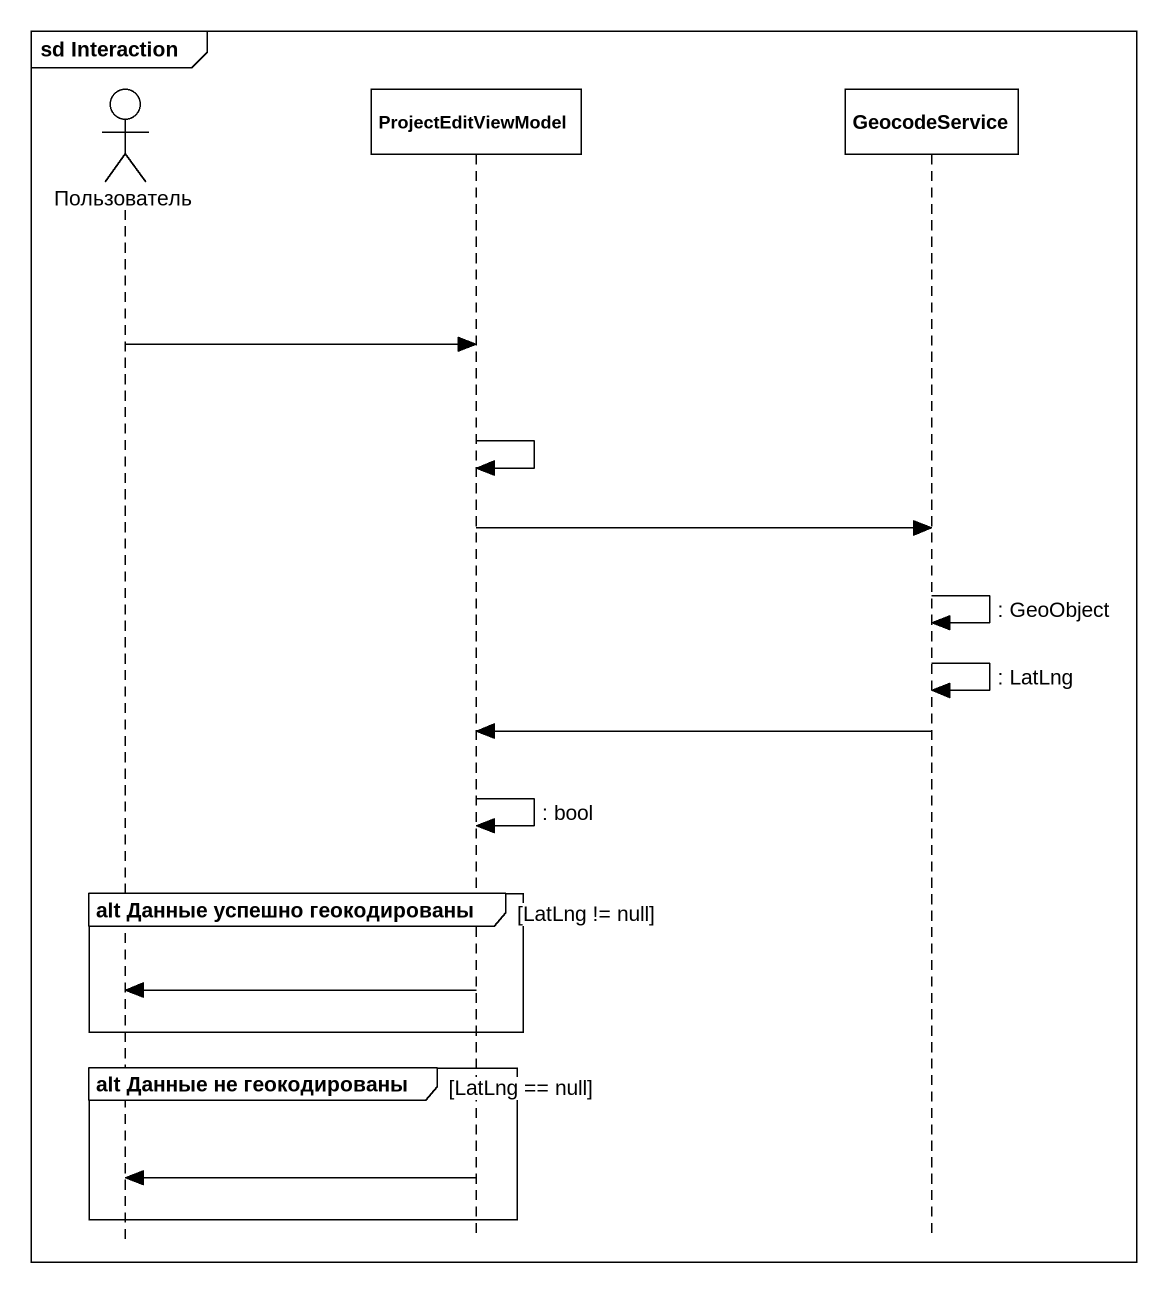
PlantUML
@startuml
mainframe sd Interaction
hide footbox
actor Пользователь
participant ProjectEditViewModel
participant GeocodeService

Пользователь -> ProjectEditViewModel
ProjectEditViewModel -> ProjectEditViewModel
ProjectEditViewModel -> GeocodeService
GeocodeService -> GeocodeService : : GeoObject
GeocodeService -> GeocodeService : : LatLng
GeocodeService -> ProjectEditViewModel
ProjectEditViewModel -> ProjectEditViewModel : : bool
group alt Данные успешно геокодированы [LatLng != null]
  ProjectEditViewModel -> Пользователь
end
group alt Данные не геокодированы [LatLng == null]
  ProjectEditViewModel -> Пользователь
end
@enduml
